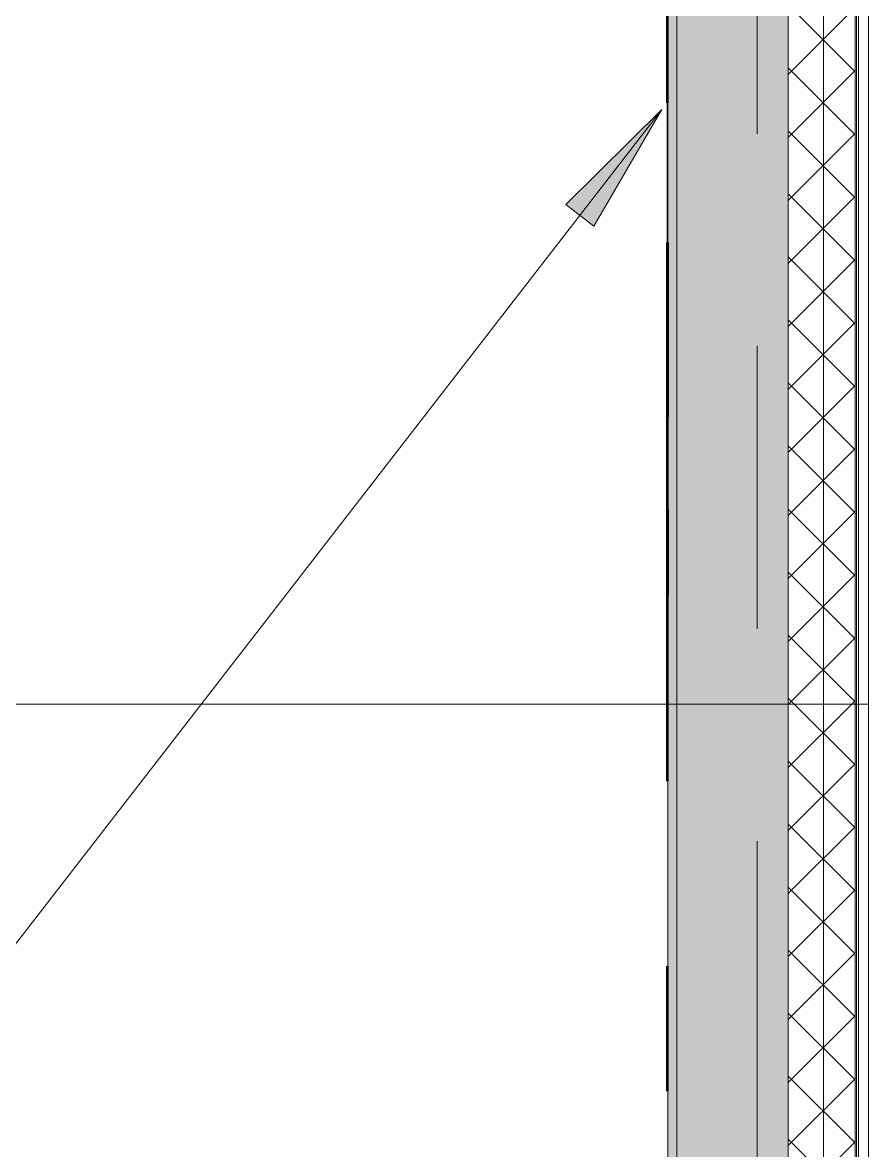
# Model space of a CAD drawing. Header units: millimetres. Extents: x 81711 to 274967, y -8553 to 29000.
# Drawn here: x 123361 to 125260, y 2598 to 5130 of the extents above; entities that cross this region are included whole.
import ezdxf

# ---------------------------------------------------------------- set-up
doc = ezdxf.new("R2010")
doc.units = ezdxf.units.MM
doc.linetypes.add('Осевая', pattern=[3175, 635, -476.25, 1587.5, -476.25])
for name, color, linetype, lineweight in [('A-WALL', 7, 'Continuous', 9), ('I-WALL', 7, 'Continuous', 9), ('Оси', 7, 'Continuous', 9), ('Оси-2', 7, 'Осевая', 9)]:
    doc.layers.add(name, color=color, linetype=linetype, lineweight=lineweight)
for name, color, linetype, lineweight, true_color in [('A-WALL-1', 7, 'Continuous', 9, 0xc0c0c0), ('G-ANNO-TEXT-1', 7, 'Continuous', 9, 0x3c3c3c), ('I-WALL-5', 7, 'Continuous', 9, 0xc0c0c0), ('I-WALL-7', 7, 'Continuous', 53, 0xff80c0), ('I-WALL-9', 7, 'Continuous', 35, 0x008000), ('S-WALL-ANLY-1', 7, 'Continuous', 5, 0x008040)]:
    doc.layers.add(name, color=color, linetype=linetype, lineweight=lineweight, true_color=true_color)

msp = doc.modelspace()

# ---------------------------------------------------------------- hatches: boundary and pattern name
at = {"layer": 'A-WALL'}
h = msp.add_hatch(dxfattribs=at)
h.set_pattern_fill('FP_5', color=256, style=0, pattern_type=2)
h.set_pattern_definition([(45, (0, 0), (-70.71068, 70.71068), []), (135, (0, 0), (-70.71068, -70.71068), [])])
h.paths.add_polyline_path([(125080, -250), (125230, -250), (125230, 7700), (125080, 7700), (125080, -100)])
h.paths.add_polyline_path([(125230, 8900), (125230, 10820), (125080, 10820), (125080, 8900), (125112.8, 8900)])
h.paths.add_polyline_path([(125080, 13120), (125230, 13120), (125230, 13670), (125080, 13670), (125080, 13617)])
h.paths.add_polyline_path([(125230, 15220), (125230, 21550), (125080, 21550), (125080, 15220), (125188, 15220)])
at = {"layer": 'G-ANNO-TEXT-1'}
msp.add_hatch(color=256, dxfattribs=at).paths.add_polyline_path([(124795.8, 4934.2), (124580.9, 4721.2), (124643.3, 4672.9)])
at = {"layer": 'I-WALL'}
h = msp.add_hatch(dxfattribs=at)
h.set_pattern_fill('FP_64', color=256, style=0, pattern_type=2)
h.set_pattern_definition([(0, (0, 0), (121.92, 30.48), [10.058, -81.382, 10.058, -81.382, -487.68]), (0, (0, 0), (121.92, 30.48), [-182.88, 10.058, -172.822, 10.058, -81.382, -213.36]), (0, (0, 0), (121.92, 30.48), [-457.2, 10.058, -50.902, 10.058, -142.342]), (120, (45.72, 15.24), (-87.356454, 90.345817), [10.058, -81.382, 10.058, -81.382, -487.68]), (120, (45.72, 15.24), (-87.356454, 90.345817), [-182.88, 10.058, -172.822, 10.058, -81.382, -213.36]), (120, (45.72, 15.24), (-87.356454, 90.345817), [-457.2, 10.058, -50.902, 10.058, -142.342]), (240, (60.96, 76.2), (-34.563546, -120.825817), [10.058, -81.382, 10.058, -81.382, -487.68]), (240, (60.96, 76.2), (-34.563546, -120.825817), [-182.88, 10.058, -172.822, 10.058, -81.382, -213.36]), (240, (60.96, 76.2), (-34.563546, -120.825817), [-457.2, 10.058, -50.902, 10.058, -142.342])])
h.paths.add_polyline_path([(124830, 160), (124830, 7700), (124810, 7700), (124810, 160)])
h.paths.add_polyline_path([(124830, 8900), (124830, 9980), (124810, 9980), (124810, 8900)])
h = msp.add_hatch(dxfattribs=at)
h.set_pattern_fill('FP_2', color=256, style=0, pattern_type=2)
h.set_pattern_definition([(45, (0, 0), (-57.024626, 57.024626), []), (45, (57.025, 0), (-57.024626, 57.024626), [100.806, -20.161, 3.353, -16.808])])
h.paths.add_polyline_path([(125080, -100), (125080, 7700), (125028, 7700), (125028, 7720), (124830, 7720), (124830, -100)])

# ---------------------------------------------------------------- linework, layer by layer
at = {"layer": 'A-WALL'}
for p, q in [((124830, 7700), (124830, 160)), ((125230, -250), (125230, 7700)), ((125233, -253), (125233, 7700))]:
    msp.add_line(p, q, dxfattribs=at)
at = {"layer": 'A-WALL-1'}
for p, q in [((125238, -258), (125238, 10820)), ((125260, 10820), (125260, -280)), ((125080, 8900), (125080, -100))]:
    msp.add_line(p, q, dxfattribs=at)
at = {"layer": 'G-ANNO-TEXT-1'}
for p, q in [((124795.8, 4934.2), (123249.5, 2938.6)), ((124795.8, 4934.2), (124580.9, 4721.2)), ((124643.3, 4672.9), (124795.8, 4934.2)), ((124580.9, 4721.2), (124643.3, 4672.9))]:
    msp.add_line(p, q, dxfattribs=at)
at = {"layer": 'I-WALL-5'}
msp.add_line((124810, 7721), (124810, 160), dxfattribs=at)
at = {"layer": 'I-WALL-7'}
for p, q in [((124809, 4949.1), (124809, 5224.9)), ((124810, 5106.7), (124809, 5106.7)), ((124809, 5086.4), (124810, 5086.4)), ((124809, 5079.3), (124810, 5079.3)), ((124809, 5035.7), (124810, 5035.7)), ((124809, 4985), (124810, 4985)), ((124809, 4949.1), (124810, 4949.1)), ((124809, 4636), (124810, 4636)), ((124809, 4094.6), (124809, 4636)), ((124809, 4449.3), (124810, 4449.3)), ((124809, 4422.8), (124810, 4422.8)), ((124809, 4421.8), (124810, 4421.8)), ((124810, 4243.9), (124809, 4243.9)), ((124810, 4094.6), (124809, 4094.6)), ((124809, 4036), (124810, 4036)), ((124809, 3844.1), (124809, 4036)), ((124809, 3948.8), (124810, 3948.8)), ((124810, 3844.1), (124809, 3844.1)), ((124809, 3427.3), (124809, 3759)), ((124809, 3759), (124810, 3759)), ((124809, 3427.3), (124810, 3427.3)), ((124809, 3012.1), (124810, 3012.1)), ((124809, 2731.3), (124809, 3012.1)), ((124809, 2975), (124810, 2975)), ((124809, 2924.3), (124810, 2924.3)), ((124810, 2889.7), (124809, 2889.7)), ((124809, 2873.6), (124810, 2873.6)), ((124809, 2862.2), (124810, 2862.2)), ((124809, 2822.9), (124810, 2822.9)), ((124809, 2772.2), (124810, 2772.2)), ((124809, 2731.3), (124810, 2731.3))]:
    msp.add_line(p, q, dxfattribs=at)
for points, knots in [([(124809, 4636), (124809, 4526.7), (124809, 4468.4), (124809, 4364.8), (124809, 4282.3), (124809, 4243.9)], [0, 0, 0, 0, 0.787044, 1.615544, 2.248132, 2.248132, 2.248132, 2.248132]), ([(124809, 3759), (124809, 3796.3), (124809, 3831.8), (124809, 3927), (124809, 3975.4), (124809, 4011.8), (124809, 4094.6)], [-1.618625, -1.618625, -1.618625, -1.618625, -1.25295, -0.819442, -0.382944, 0, 0, 0, 0]), ([(124809, 4036), (124809, 3979.2), (124809, 3960.9), (124809, 3904.2), (124809, 3869.7), (124809, 3844.1)], [-1.001889, -1.001889, -1.001889, -1.001889, -0.668879, -0.322024, 0, 0, 0, 0])]:
    msp.add_open_spline(points, degree=3, knots=knots, dxfattribs=at)
at = {"layer": 'I-WALL-9'}
for p, q in [((124809, 4636), (124809, 4949.1)), ((124809, 4432.8), (124810, 4432.8)), ((124809, 4105.3), (124810, 4105.3)), ((124809, 4036.7), (124809, 4094.6)), ((124810, 4036.7), (124809, 4036.7)), ((124809, 3769), (124809, 3844.1)), ((124809, 3769), (124810, 3769))]:
    msp.add_line(p, q, dxfattribs=at)
at = {"layer": 'I-WALL-9', "flags": 128}
for points in [[(124809, 5026.6), (124809, 5038.3), (124809, 5050.8), (124809, 5063.5), (124809, 5076), (124809, 5087.7), (124809, 5098.4), (124809, 5107.4), (124809, 5114.5), (124809, 5119.5), (124809, 5122), (124809, 5122.1), (124809, 5119.7), (124809, 5114.9), (124809, 5107.9), (124809, 5098.9), (124809, 5088.4)], [(124809, 4975.1), (124809, 4985.6), (124809, 4997.2), (124809, 5009.4), (124809, 5021.9), (124809, 5034.2), (124809, 5046.1), (124809, 5057.2), (124809, 5067), (124809, 5075.4), (124809, 5082), (124809, 5086.7), (124809, 5089.4), (124809, 5089.9), (124809, 5088.2), (124809, 5084.3), (124809, 5078.5), (124809, 5070.8), (124809, 5061.6)], [(124809, 5088.4), (124809, 5076.6), (124809, 5064.2), (124809, 5051.5), (124809, 5039), (124809, 5027.2), (124809, 5016.6), (124809, 5007.5), (124809, 5000.4), (124809, 4995.5), (124809, 4992.9), (124809, 4992.9), (124809, 4995.3), (124809, 5000.1), (124809, 5007.1), (124809, 5016), (124809, 5026.6)], [(124809, 5061.6), (124809, 5051), (124809, 5039.5), (124809, 5027.3), (124809, 5014.8), (124809, 5002.4), (124809, 4990.5), (124809, 4979.5), (124809, 4969.6), (124809, 4961.3), (124809, 4954.6), (124809, 4949.9), (124809, 4947.3), (124809, 4946.8), (124809, 4948.5), (124809, 4952.3), (124809, 4958.2), (124809, 4965.8), (124809, 4975.1)], [(124809, 4947.8), (124809, 4955.8), (124809, 4964.4), (124809, 4973.6), (124809, 4982.9), (124809, 4992.2), (124809, 5001.1), (124809, 5009.4), (124809, 5016.8), (124809, 5023.1), (124809, 5028.1), (124809, 5031.6), (124809, 5033.6), (124809, 5033.9), (124809, 5032.7), (124809, 5029.8), (124809, 5025.4), (124809, 5019.7), (124809, 5012.7)], [(124809, 5012.7), (124809, 5004.8), (124809, 4996.1), (124809, 4987), (124809, 4977.6), (124809, 4968.4), (124809, 4959.4), (124809, 4951.2), (124809, 4943.8), (124809, 4937.5), (124809, 4932.5), (124809, 4929), (124809, 4927), (124809, 4926.6), (124809, 4927.9), (124809, 4930.8), (124809, 4935.2), (124809, 4940.9), (124809, 4947.8)], [(124809, 4864.4), (124809, 4879.5), (124809, 4895.8), (124809, 4912.7), (124809, 4929.7), (124809, 4946.1), (124809, 4961.4), (124809, 4975.1), (124809, 4986.7), (124809, 4995.8), (124809, 5002.2), (124809, 5005.5), (124809, 5005.7), (124809, 5002.8), (124809, 4996.8), (124809, 4988), (124809, 4976.7), (124809, 4963.3)], [(124809, 4934.1), (124809, 4938.5), (124809, 4943.3), (124809, 4948.3), (124809, 4953.4), (124809, 4958.4), (124809, 4963.2), (124809, 4967.7), (124809, 4971.6), (124809, 4974.9), (124809, 4977.5), (124809, 4979.3), (124809, 4980.2), (124809, 4980.3), (124809, 4979.4), (124809, 4977.7), (124809, 4975.2), (124809, 4972), (124809, 4968.1)], [(124809, 4968.1), (124809, 4963.8), (124809, 4959), (124809, 4954), (124809, 4948.9), (124809, 4943.9), (124809, 4939), (124809, 4934.6), (124809, 4930.7), (124809, 4927.4), (124809, 4924.8), (124809, 4923), (124809, 4922.1), (124809, 4922), (124809, 4922.8), (124809, 4924.5), (124809, 4927), (124809, 4930.3), (124809, 4934.1)], [(124809, 4963.3), (124809, 4948.1), (124809, 4931.8), (124809, 4914.9), (124809, 4898), (124809, 4881.5), (124809, 4866.2), (124809, 4852.5), (124809, 4840.9), (124809, 4831.8), (124809, 4825.5), (124809, 4822.2), (124809, 4822), (124809, 4824.9), (124809, 4830.8), (124809, 4839.6), (124809, 4850.9), (124809, 4864.4)], [(124809, 4923), (124809, 4925.8), (124809, 4928.8), (124809, 4931.9), (124809, 4935), (124809, 4938.1), (124809, 4940.9), (124809, 4943.4), (124809, 4945.6), (124809, 4947.3), (124809, 4948.5), (124809, 4949.2), (124809, 4949.2), (124809, 4948.7), (124809, 4947.7), (124809, 4946.1), (124809, 4944), (124809, 4941.5)], [(124809, 4941.5), (124809, 4938.7), (124809, 4935.7), (124809, 4932.6), (124809, 4929.5), (124809, 4926.5), (124809, 4923.6), (124809, 4921.1), (124809, 4918.9), (124809, 4917.2), (124809, 4916), (124809, 4915.4), (124809, 4915.3), (124809, 4915.8), (124809, 4916.9), (124809, 4918.5), (124809, 4920.5), (124809, 4923)], [(124809, 4841.8), (124809, 4845.4), (124809, 4849.2), (124809, 4853.2), (124809, 4857.3), (124809, 4861.4), (124809, 4865.3), (124809, 4868.9), (124809, 4872.1), (124809, 4874.8), (124809, 4876.9), (124809, 4878.4), (124809, 4879.2), (124809, 4879.3), (124809, 4878.6), (124809, 4877.3), (124809, 4875.3), (124809, 4872.7), (124809, 4869.6)], [(124809, 4869.6), (124809, 4866.1), (124809, 4862.3), (124809, 4858.3), (124809, 4854.2), (124809, 4850.1), (124809, 4846.2), (124809, 4842.6), (124809, 4839.4), (124809, 4836.7), (124809, 4834.6), (124809, 4833.1), (124809, 4832.3), (124809, 4832.2), (124809, 4832.9), (124809, 4834.2), (124809, 4836.2), (124809, 4838.7), (124809, 4841.8)], [(124809, 4755.1), (124809, 4766.8), (124809, 4779.3), (124809, 4792), (124809, 4804.5), (124809, 4816.3), (124809, 4826.9), (124809, 4835.9), (124809, 4843), (124809, 4848), (124809, 4850.5), (124809, 4850.6), (124809, 4848.2), (124809, 4843.4), (124809, 4836.4), (124809, 4827.4), (124809, 4816.9)], [(124809, 4816.9), (124809, 4805.2), (124809, 4792.7), (124809, 4780), (124809, 4767.5), (124809, 4755.7), (124809, 4745.1), (124809, 4736), (124809, 4728.9), (124809, 4724), (124809, 4721.4), (124809, 4721.4), (124809, 4723.8), (124809, 4728.6), (124809, 4735.6), (124809, 4744.5), (124809, 4755.1)], [(124809, 4592.9), (124809, 4611.4), (124809, 4631.4), (124809, 4652.2), (124809, 4673.1), (124809, 4693.3), (124809, 4712.3), (124809, 4729.2), (124809, 4743.7), (124809, 4755.1), (124809, 4763.1), (124809, 4767.4), (124809, 4767.8), (124809, 4764.4), (124809, 4757.3), (124809, 4746.7), (124809, 4732.9), (124809, 4716.5)], [(124809, 4716.5), (124809, 4698), (124809, 4678), (124809, 4657.2), (124809, 4636.3), (124809, 4616), (124809, 4597.1), (124809, 4580.1), (124809, 4565.7), (124809, 4554.3), (124809, 4546.3), (124809, 4542), (124809, 4541.5), (124809, 4544.9), (124809, 4552.1), (124809, 4562.7), (124809, 4576.5), (124809, 4592.9)]]:
    msp.add_lwpolyline(points, dxfattribs=at)
at = {"layer": 'I-WALL-9'}
for points, knots in [([(124809, 4105.3), (124809, 4022.3), (124809, 3985.9), (124809, 3937.3), (124809, 3841.9), (124809, 3806.3), (124809, 3769)], [0, 0, 0, 0, 0.382944, 0.819442, 1.25295, 1.618625, 1.618625, 1.618625, 1.618625]), ([(124809, 3844.1), (124809, 3869.8), (124809, 3904.4), (124809, 3961.4), (124809, 3979.7), (124809, 4036.7)], [0, 0, 0, 0, 0.322024, 0.668879, 1.001889, 1.001889, 1.001889, 1.001889])]:
    msp.add_open_spline(points, degree=3, knots=knots, dxfattribs=at)
at = {"layer": 'S-WALL-ANLY-1'}
msp.add_line((125159, -179), (125159, 7700), dxfattribs=at)
at = {"layer": 'Оси'}
msp.add_line((122760, 3600), (125260, 3600), dxfattribs=at)
at = {"layer": 'Оси-2'}
msp.add_line((125010, 593.7), (125010, 19415.1), dxfattribs=at)

doc.saveas('drawing.dxf')
